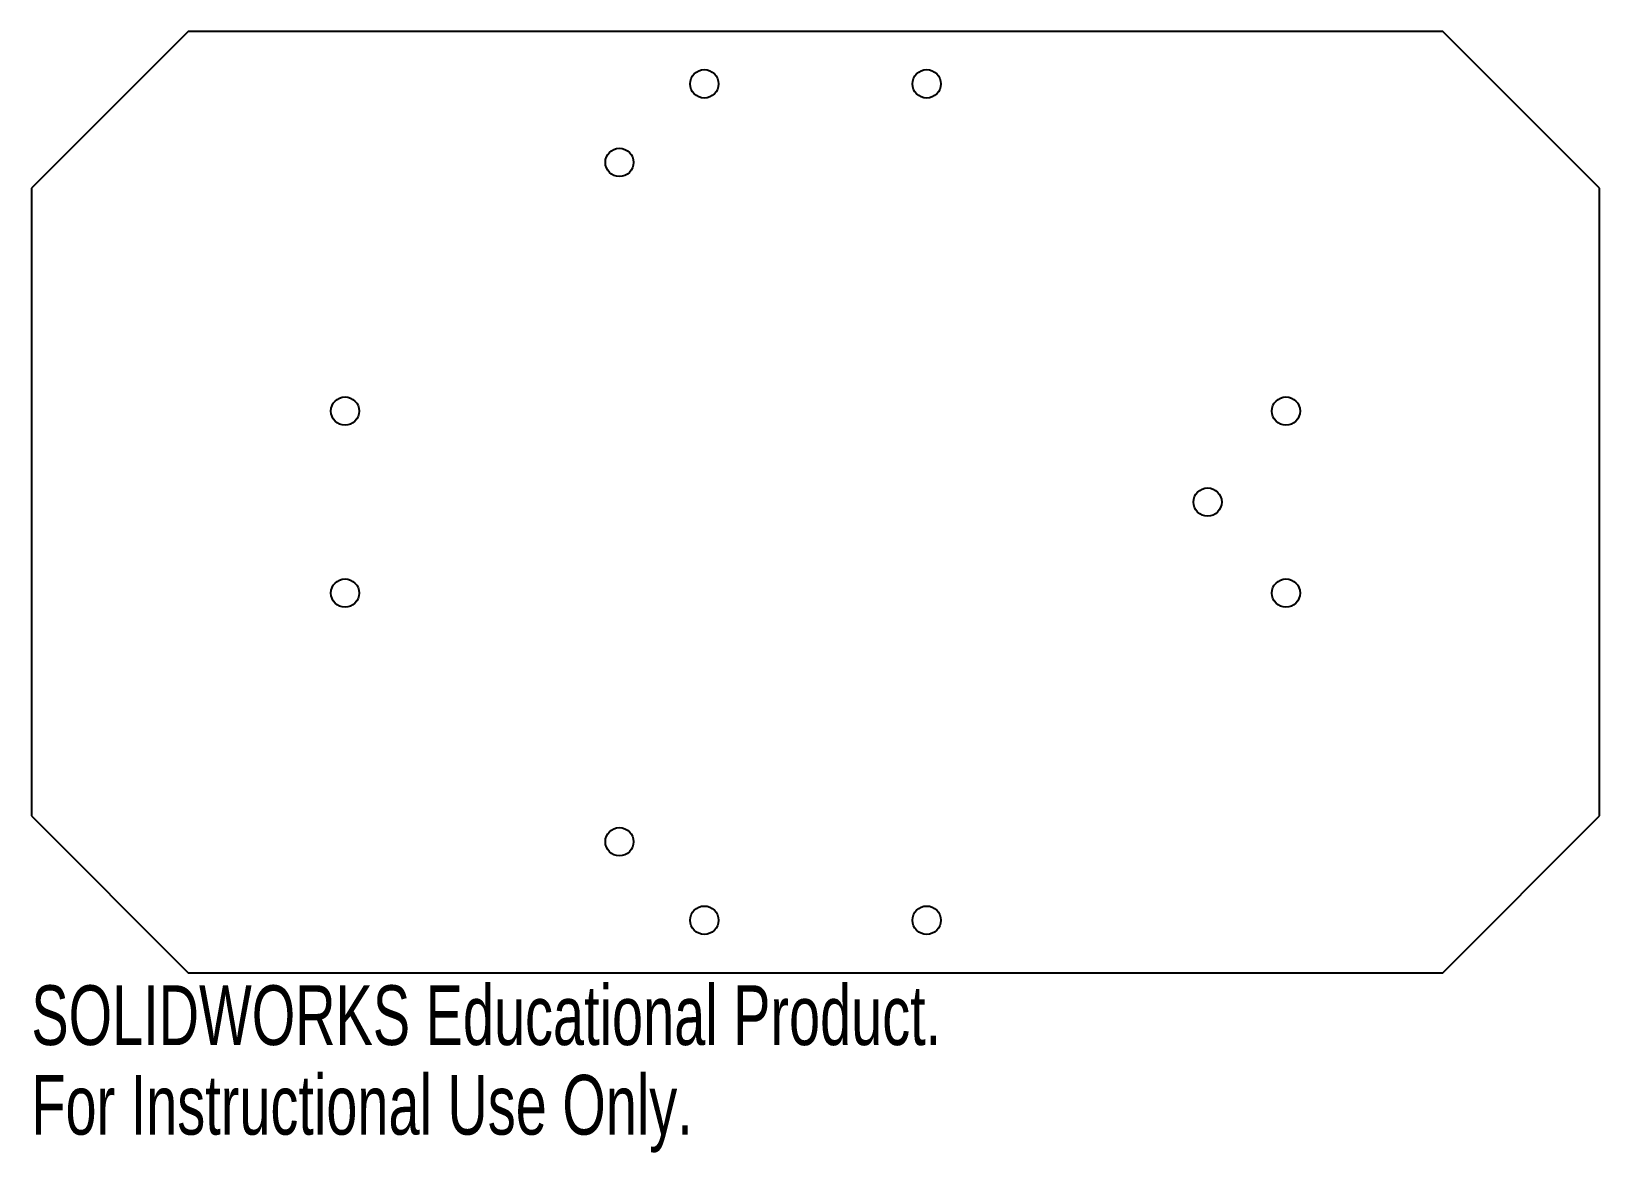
# Model space of a CAD drawing. Header units: inches. Extents: x -2.5 to 2.5, y -2.07 to 1.5.
import ezdxf

# ---------------------------------------------------------------- set-up
doc = ezdxf.new("R2010")
doc.units = ezdxf.units.IN
doc.header["$MEASUREMENT"] = 0
doc.styles.add('SLDTEXTSTYLE0', font='TXT', dxfattribs={"width": 0.7})

msp = doc.modelspace()

# ---------------------------------------------------------------- linework, layer by layer
at = {"color": 7, "linetype": 'Continuous', "lineweight": 25}
for p, q in [((-2, 1.5), (-2.5, 1)), ((2, 1.5), (-2, 1.5)), ((2.5, 1), (2, 1.5)), ((-2.5, 1), (-2.5, -1)), ((2.5, -1), (2.5, 1)), ((-2.5, -1), (-2, -1.5)), ((2, -1.5), (2.5, -1)), ((-2, -1.5), (2, -1.5))]:
    msp.add_line(p, q, dxfattribs=at)
for centre, radius in [((-0.3543, 1.3327), 0.0453), ((0.3543, 1.3327), 0.0453), ((-0.625, 1.0825), 0.045), ((-1.5, 0.29), 0.045), ((1.5, 0.29), 0.045), ((1.25, 0), 0.045), ((-1.5, -0.29), 0.045), ((1.5, -0.29), 0.045), ((-0.625, -1.0825), 0.045), ((-0.3543, -1.3327), 0.0453), ((0.3543, -1.3327), 0.0453)]:
    msp.add_circle(centre, radius, dxfattribs=at)

# ---------------------------------------------------------------- texts
at = {"color": 7, "linetype": 'Continuous', "char_height": 0.1903, "attachment_point": 1, "style": 'SLDTEXTSTYLE0'}
for s, insert in [('SOLIDWORKS Educational Product.', (-2.5, -1.5401)), ('For Instructional Use Only.', (-2.5, -1.8256))]:
    msp.add_mtext(s, dxfattribs=dict(at, insert=insert))

doc.saveas('drawing.dxf')
